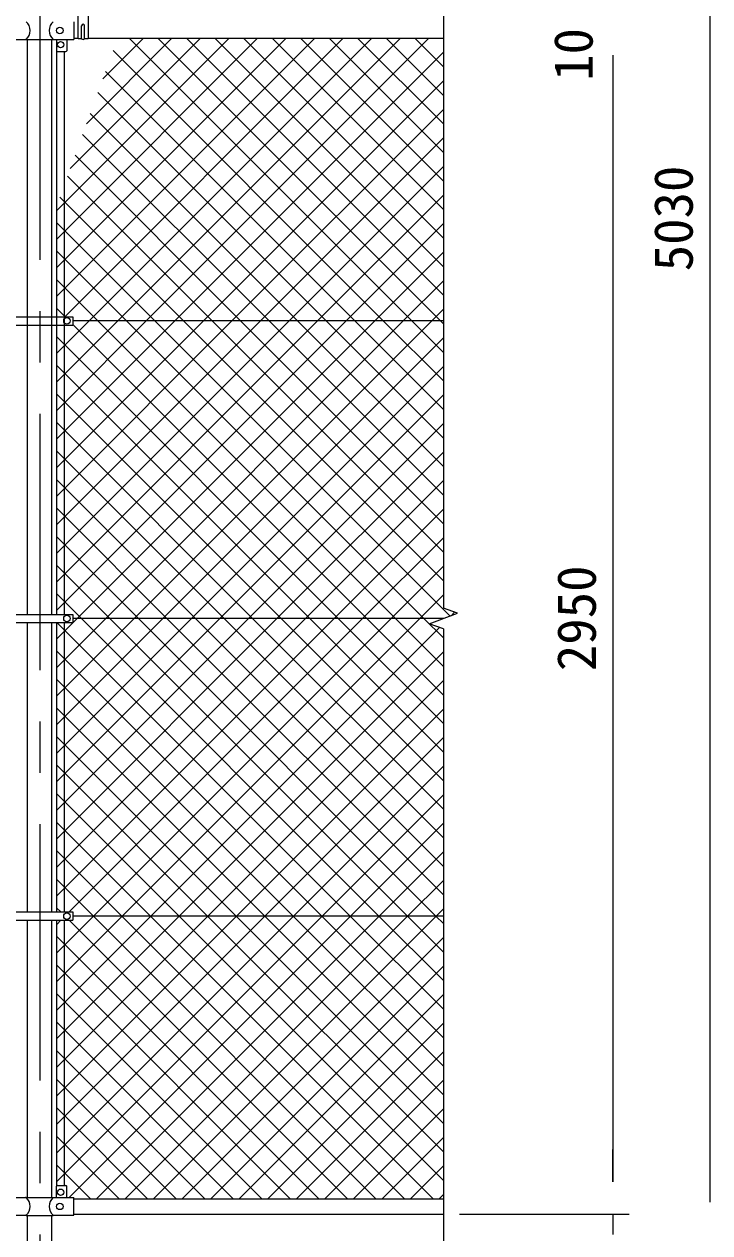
# Model space of a CAD drawing. Units: millimetres, scale not verified. Extents: x -8400 to 8400, y -5940 to 5940.
# Drawn here: x -4432 to -2734, y -1906 to 1087 of the extents above; entities that cross this region are included whole.
import ezdxf
from ezdxf.enums import TextEntityAlignment as Align

# ---------------------------------------------------------------- set-up
doc = ezdxf.new("R2010")
doc.units = ezdxf.units.MM
doc.header["$LTSCALE"] = 20
doc.linetypes.add('USER1', pattern=[50.8, 31.75, -6.35, 6.35, -6.35])
for name, color, linetype, lineweight in [('0-1_D-STR1', 1, 'Continuous', 25), ('0-4_D-BMK', 2, 'USER1', 13), ('0-5_D-STR-DIM', 7, 'Continuous', 13), ('0-8_D-STR3', 3, 'Continuous', 13), ('0-B_D-STR2', 7, 'Continuous', 13)]:
    doc.layers.add(name, color=color, linetype=linetype, lineweight=lineweight)
doc.styles.add('ＭＳ ゴシック', font='')
doc.styles.get('ＭＳ ゴシック').set_extended_font_data('MS Gothic')

msp = doc.modelspace()

# ---------------------------------------------------------------- linework, layer by layer
at = {"layer": '0-1_D-STR1'}
for p, q in [((-4424.31, -374.7), (-4424.31, 1048.4)), ((-4363.81, -374.7), (-4363.81, 1048.4)), ((-4309.06, 1051.9), (-4299.06, 1051.9)), ((-4274.06, 1051.9), (-3394.06, 1051.9)), ((-4424.31, -1111.7), (-4424.31, -395.3)), ((-4363.81, -1111.7), (-4363.81, -395.3)), ((-4424.31, -1818.4), (-4424.31, -1132.3)), ((-4363.81, -1818.4), (-4363.81, -1132.3)), ((-4309.06, -1821.9), (-3394.06, -1821.9)), ((-4363.81, -2580), (-4363.81, -1863.4)), ((-4309.06, -1860), (-3394.06, -1860))]:
    msp.add_line(p, q, dxfattribs=at)
msp.add_lwpolyline([(-4363.81, -2580), (-4424.31, -2580), (-4424.31, -1863.4)], dxfattribs=at)
at = {"layer": '0-4_D-BMK'}
msp.add_line((-4394.06, 3170), (-4394.06, -2630), dxfattribs=at)
at = {"layer": '0-5_D-STR-DIM'}
for p, q in [((-2734.06, 3040), (-2734.06, -1830)), ((-3394.06, 2084.35), (-3394.06, -359.35)), ((-2974.06, 1010), (-2974.06, -1780)), ((-2974.06, 1010), (-2974.06, 930)), ((-3429.3, -397.83), (-3358.82, -372.17)), ((-3358.82, -372.17), (-3394.06, -359.35)), ((-3394.06, -410.65), (-3429.3, -397.83)), ((-3394.06, -410.65), (-3394.06, -2000)), ((-2974.06, -1780), (-2974.06, -1700)), ((-3354.06, -1860), (-2934.06, -1860)), ((-3354.06, -1860), (-2934.06, -1860)), ((-2974.06, -1860), (-2974.06, -1910))]:
    msp.add_line(p, q, dxfattribs=at)
at = {"layer": '0-8_D-STR3'}
for p, q in [((-4309.06, 1092.9), (-4309.06, 1048.9)), ((-4290.06, 1050.11), (-4290.06, 1083)), ((-4283.06, 1050.11), (-4283.06, 1083)), ((-4479.06, 1048.9), (-4427.86, 1048.9)), ((-4427.86, 1048.4), (-4428.86, 1048.9)), ((-4427.86, 1048.4), (-4360.26, 1048.4)), ((-4360.26, 1048.4), (-4359.26, 1048.9)), ((-4360.26, 1048.9), (-4309.06, 1048.9)), ((-4352.06, 1048.9), (-4352.06, 1020.9)), ((-4327.06, 1048.9), (-4327.06, 1020.9)), ((-4351.56, -374.7), (-4351.56, 1019.58)), ((-4350.06, 1018.9), (-4329.06, 1018.9)), ((-4332.56, -374.7), (-4332.56, 1018.9)), ((-4476.56, 362.3), (-4311.56, 362.3)), ((-4311.56, 362.3), (-4311.56, 341.7)), ((-4476.56, 341.7), (-4311.56, 341.7)), ((-3394.06, 352), (-4311.56, 352)), ((-4476.56, -374.7), (-4311.56, -374.7)), ((-4311.56, -374.7), (-4311.56, -395.3)), ((-3394.06, -385), (-4311.56, -385)), ((-4476.56, -395.3), (-4311.56, -395.3)), ((-4351.56, -1111.7), (-4351.56, -395.3)), ((-4332.56, -1111.7), (-4332.56, -395.3)), ((-4476.56, -1111.7), (-4311.56, -1111.7)), ((-4476.56, -1132.3), (-4311.56, -1132.3)), ((-4351.56, -1789.58), (-4351.56, -1132.3)), ((-4332.56, -1788.9), (-4332.56, -1132.3)), ((-4311.56, -1111.7), (-4311.56, -1132.3)), ((-3394.06, -1122), (-4311.56, -1122)), ((-4352.06, -1818.9), (-4352.06, -1790.9)), ((-4350.06, -1788.9), (-4329.06, -1788.9)), ((-4327.06, -1818.9), (-4327.06, -1790.9)), ((-4479.06, -1818.9), (-4427.86, -1818.9)), ((-4427.86, -1818.4), (-4428.86, -1818.9)), ((-4427.86, -1818.4), (-4360.26, -1818.4)), ((-4360.26, -1818.4), (-4359.26, -1818.9)), ((-4360.26, -1818.9), (-4309.06, -1818.9)), ((-4309.06, -1862.9), (-4309.06, -1818.9)), ((-4479.06, -1862.9), (-4427.86, -1862.9)), ((-4427.86, -1863.4), (-4428.86, -1862.9)), ((-4360.26, -1862.9), (-4309.06, -1862.9))]:
    msp.add_line(p, q, dxfattribs=at)
for points in [[(-4290.06, 1050.11), (-4299.06, 1050.11), (-4299.06, 1139.37)], [(-4283.06, 1139.37), (-4274.06, 1139.37), (-4274.06, 1050.11), (-4283.06, 1050.11)], [(-4427.86, -1863.4), (-4360.26, -1863.4), (-4359.26, -1862.9)]]:
    msp.add_lwpolyline(points, dxfattribs=at)
for centre in [(-4344.06, 1070.9), (-4342.06, 1035.9), (-4326.56, 352), (-4326.56, -385), (-4326.56, -1122), (-4342.06, -1805.9), (-4344.06, -1840.9)]:
    msp.add_circle(centre, 8, dxfattribs=at)
for centre, radius, start, end in [((-4446.45, 1070.9), 28.8, 310.19176, 49.80824), ((-4341.68, 1070.9), 28.8, 130.19176, 229.80824), ((-4286.56, 1083), 3.5, 0, 180), ((-4286.56, 1055.74), 6.62, 238.10921, 301.89079), ((-4350.06, 1020.9), 2, 180, 270), ((-4329.06, 1020.9), 2, 270, 0), ((-4350.06, -1790.9), 2, 90, 180), ((-4329.06, -1790.9), 2, 0, 90), ((-4446.45, -1840.9), 28.8, 310.19176, 49.80824), ((-4341.68, -1840.9), 28.8, 130.19176, 229.80824)]:
    msp.add_arc(centre, radius, start, end, dxfattribs=at)
at = {"layer": '0-B_D-STR2'}
for p, q in [((-4332.56, 644.27), (-3924.93, 1051.9)), ((-4332.56, 573.56), (-3854.22, 1051.9)), ((-4331.69, 362.3), (-3642.09, 1051.9)), ((-4318.4, 729.14), (-3995.64, 1051.9)), ((-4277.93, 840.32), (-4066.35, 1051.9)), ((-4271.28, 352), (-3571.38, 1051.9)), ((-4237.47, 951.49), (-4137.06, 1051.9)), ((-4200.57, 352), (-3500.67, 1051.9)), ((-3472.2, 352), (-4172.1, 1051.9)), ((-4129.86, 352), (-3429.96, 1051.9)), ((-3401.49, 352), (-4101.39, 1051.9)), ((-3394.06, 415.28), (-4030.68, 1051.9)), ((-3394.06, 486), (-3959.97, 1051.9)), ((-3394.06, 556.71), (-3889.26, 1051.9)), ((-3394.06, 627.42), (-3818.55, 1051.9)), ((-3394.06, 698.13), (-3747.84, 1051.9)), ((-3394.06, 768.84), (-3677.13, 1051.9)), ((-3394.06, 839.55), (-3606.41, 1051.9)), ((-3394.06, 910.26), (-3535.7, 1051.9)), ((-3394.06, 980.97), (-3464.99, 1051.9)), ((-3394.06, 1051.68), (-3394.28, 1051.9)), ((-3542.91, 352), (-4212.1, 1021.19)), ((-4059.14, 352), (-3394.06, 1017.08)), ((-3613.62, 352), (-4230.97, 969.35)), ((-3988.43, 352), (-3394.06, 946.37)), ((-3684.33, 352), (-4249.84, 917.51)), ((-3917.72, 352), (-3394.06, 875.66)), ((-3755.04, 352), (-4268.71, 865.66)), ((-3825.75, 352), (-4287.58, 813.82)), ((-3847.01, 352), (-3394.06, 804.95)), ((-3896.46, 352), (-4306.45, 761.98)), ((-3776.3, 352), (-3394.06, 734.24)), ((-3967.17, 352), (-4325.31, 710.14)), ((-4351.56, 625.27), (-4332.56, 644.27)), ((-4351.56, 554.56), (-4332.56, 573.56)), ((-4332.56, 505.26), (-4351.56, 524.26)), ((-4179.31, 352), (-4332.56, 505.26)), ((-4332.56, 434.55), (-4351.56, 453.55)), ((-3493.46, 352), (-3394.06, 451.4)), ((-4250.02, 352), (-4332.56, 434.55)), ((-3422.75, 352), (-3394.06, 380.68)), ((-4332.56, 290.71), (-4271.28, 352)), ((-4332.56, 220), (-4200.57, 352)), ((-4332.56, 149.29), (-4129.86, 352)), ((-4332.56, 78.58), (-4059.14, 352)), ((-4332.56, 7.87), (-3988.43, 352)), ((-4332.56, -62.84), (-3917.72, 352)), ((-4332.56, -133.55), (-3847.01, 352)), ((-4332.56, -204.26), (-3776.3, 352)), ((-3513.02, -385), (-4250.02, 352)), ((-4230.46, -385), (-3493.46, 352)), ((-3442.31, -385), (-4179.31, 352)), ((-4159.75, -385), (-3422.75, 352)), ((-3394.06, -221.11), (-3967.17, 352)), ((-3394.06, -150.4), (-3896.46, 352)), ((-3394.06, -79.69), (-3825.75, 352)), ((-3394.06, -8.98), (-3755.04, 352)), ((-3394.06, 61.73), (-3684.33, 352)), ((-3394.06, 132.44), (-3613.62, 352)), ((-3394.06, 203.15), (-3542.91, 352)), ((-3394.06, 273.86), (-3472.2, 352)), ((-3394.06, 344.57), (-3401.49, 352)), ((-4089.04, -385), (-3394.06, 309.97)), ((-4351.56, 271.71), (-4332.56, 290.71)), ((-4351.56, 201), (-4332.56, 220)), ((-4018.33, -385), (-3394.06, 239.26)), ((-4332.56, 151.7), (-4351.56, 170.7)), ((-3795.86, -385), (-4332.56, 151.7)), ((-3947.62, -385), (-3394.06, 168.55)), ((-4351.56, 130.29), (-4332.56, 149.29)), ((-4332.56, 80.99), (-4351.56, 99.99)), ((-3876.91, -385), (-3394.06, 97.84)), ((-4351.56, 59.58), (-4332.56, 78.58)), ((-3866.57, -385), (-4332.56, 80.99)), ((-4332.56, 10.28), (-4351.56, 29.28)), ((-4351.56, -11.13), (-4332.56, 7.87)), ((-3937.28, -385), (-4332.56, 10.28)), ((-4332.56, -60.43), (-4351.56, -41.43)), ((-4351.56, -81.84), (-4332.56, -62.84)), ((-4007.99, -385), (-4332.56, -60.43)), ((-4332.56, -131.14), (-4351.56, -112.14)), ((-4351.56, -152.55), (-4332.56, -133.55)), ((-4078.7, -385), (-4332.56, -131.14)), ((-4332.56, -201.85), (-4351.56, -182.85)), ((-4351.56, -223.26), (-4332.56, -204.26)), ((-4149.41, -385), (-4332.56, -201.85)), ((-4332.56, -272.56), (-4351.56, -253.56)), ((-3523.35, -385), (-3394.06, -255.71)), ((-4220.12, -385), (-4332.56, -272.56)), ((-4332.56, -343.27), (-4351.56, -324.27)), ((-3452.64, -385), (-3394.06, -326.42)), ((-4290.83, -385), (-4332.56, -343.27)), ((-4332.56, -487.1), (-4230.46, -385)), ((-4332.56, -557.82), (-4159.75, -385)), ((-4332.56, -628.53), (-4089.04, -385)), ((-4332.56, -699.24), (-4018.33, -385)), ((-4332.56, -769.95), (-3947.62, -385)), ((-4332.56, -840.66), (-3876.91, -385)), ((-3553.83, -1122), (-4290.83, -385)), ((-4260.35, -1122), (-3523.35, -385)), ((-3483.12, -1122), (-4220.12, -385)), ((-4189.64, -1122), (-3452.64, -385)), ((-3412.41, -1122), (-4149.41, -385)), ((-3394.06, -1069.64), (-4078.7, -385)), ((-3394.06, -998.93), (-4007.99, -385)), ((-3394.06, -928.22), (-3937.28, -385)), ((-3394.06, -857.51), (-3866.57, -385)), ((-3394.06, -786.8), (-3795.86, -385)), ((-3394.06, -503.95), (-3513.02, -385)), ((-3394.06, -433.24), (-3442.31, -385)), ((-3374.99, -378.06), (-3366.36, -369.43)), ((-4048.22, -1122), (-3394.06, -467.84)), ((-4351.56, -506.1), (-4332.56, -487.1)), ((-4332.56, -555.4), (-4351.56, -536.4)), ((-3977.51, -1122), (-3394.06, -538.55)), ((-4351.56, -576.82), (-4332.56, -557.82)), ((-3765.97, -1122), (-4332.56, -555.4)), ((-4332.56, -626.11), (-4351.56, -607.11)), ((-3836.68, -1122), (-4332.56, -626.11)), ((-3906.8, -1122), (-3394.06, -609.26)), ((-4351.56, -647.53), (-4332.56, -628.53)), ((-4332.56, -696.82), (-4351.56, -677.82)), ((-3836.09, -1122), (-3394.06, -679.98)), ((-4351.56, -718.24), (-4332.56, -699.24)), ((-3907.39, -1122), (-4332.56, -696.82)), ((-4332.56, -767.54), (-4351.56, -748.54)), ((-4351.56, -788.95), (-4332.56, -769.95)), ((-3978.1, -1122), (-4332.56, -767.54)), ((-4351.56, -859.66), (-4332.56, -840.66)), ((-4332.56, -908.96), (-4351.56, -889.96)), ((-4119.52, -1122), (-4332.56, -908.96)), ((-4332.56, -979.67), (-4351.56, -960.67)), ((-4190.23, -1122), (-4332.56, -979.67)), ((-3553.25, -1122), (-3394.06, -962.82)), ((-4332.56, -1050.38), (-4351.56, -1031.38)), ((-3482.54, -1122), (-3394.06, -1033.53)), ((-4260.94, -1122), (-4332.56, -1050.38)), ((-4341.95, -1111.7), (-4351.56, -1102.09)), ((-3411.82, -1122), (-3394.06, -1104.24)), ((-4351.56, -1142.5), (-4341.36, -1132.3)), ((-4332.56, -1194.21), (-4260.35, -1122)), ((-4332.56, -1264.92), (-4189.64, -1122)), ((-4332.56, -1406.34), (-4048.22, -1122)), ((-4332.56, -1477.05), (-3977.51, -1122)), ((-4332.56, -1547.76), (-3906.8, -1122)), ((-4332.56, -1618.48), (-3836.09, -1122)), ((-3631.75, -1821.9), (-4321.35, -1132.3)), ((-3561.04, -1821.9), (-4260.94, -1122)), ((-4253.15, -1821.9), (-3553.25, -1122)), ((-3490.33, -1821.9), (-4190.23, -1122)), ((-4182.44, -1821.9), (-3482.54, -1122)), ((-3419.62, -1821.9), (-4119.52, -1122)), ((-4111.72, -1821.9), (-3411.82, -1122)), ((-3394.06, -1706.04), (-3978.1, -1122)), ((-3394.06, -1635.32), (-3907.39, -1122)), ((-3394.06, -1564.61), (-3836.68, -1122)), ((-3394.06, -1493.9), (-3765.97, -1122)), ((-3394.06, -1281.77), (-3553.83, -1122)), ((-3394.06, -1211.06), (-3483.12, -1122)), ((-3394.06, -1140.35), (-3412.41, -1122)), ((-4351.56, -1213.21), (-4332.56, -1194.21)), ((-4041.01, -1821.9), (-3394.06, -1174.95)), ((-3970.3, -1821.9), (-3394.06, -1245.66)), ((-4351.56, -1283.92), (-4332.56, -1264.92)), ((-4332.56, -1333.22), (-4351.56, -1314.22)), ((-3899.59, -1821.9), (-3394.06, -1316.37)), ((-3843.88, -1821.9), (-4332.56, -1333.22)), ((-4332.56, -1403.93), (-4351.56, -1384.93)), ((-4351.56, -1425.34), (-4332.56, -1406.34)), ((-3914.6, -1821.9), (-4332.56, -1403.93)), ((-3828.88, -1821.9), (-3394.06, -1387.08)), ((-4332.56, -1474.64), (-4351.56, -1455.64)), ((-3758.17, -1821.9), (-3394.06, -1457.79)), ((-4351.56, -1496.05), (-4332.56, -1477.05)), ((-3985.31, -1821.9), (-4332.56, -1474.64)), ((-4332.56, -1545.35), (-4351.56, -1526.35)), ((-4351.56, -1566.76), (-4332.56, -1547.76)), ((-4056.02, -1821.9), (-4332.56, -1545.35)), ((-3687.46, -1821.9), (-3394.06, -1528.5)), ((-4332.56, -1616.06), (-4351.56, -1597.06)), ((-4126.73, -1821.9), (-4332.56, -1616.06)), ((-3616.75, -1821.9), (-3394.06, -1599.21)), ((-4351.56, -1637.48), (-4332.56, -1618.48)), ((-4332.56, -1686.77), (-4351.56, -1667.77)), ((-3546.04, -1821.9), (-3394.06, -1669.92)), ((-4197.44, -1821.9), (-4332.56, -1686.77)), ((-4332.56, -1757.48), (-4351.56, -1738.48)), ((-4268.15, -1821.9), (-4332.56, -1757.48)), ((-3475.33, -1821.9), (-3394.06, -1740.64)), ((-3404.62, -1821.9), (-3394.06, -1811.35))]:
    msp.add_line(p, q, dxfattribs=at)
for points in [[(-4351.56, 483.85), (-4332.56, 502.85), (-3783.51, 1051.9)], [(-4351.56, 413.13), (-4332.56, 432.13), (-3712.8, 1051.9)], [(-4351.56, -293.97), (-4332.56, -274.97), (-3705.59, 352), (-3394.06, 663.53)], [(-3394.06, -291.82), (-4037.89, 352), (-4332.56, 646.68), (-4344.18, 658.3)], [(-3377.59, -379), (-4108.6, 352), (-4332.56, 575.97), (-4351.56, 594.97)], [(-4351.56, -364.68), (-4332.56, -345.68), (-3634.88, 352), (-3394.06, 592.82)], [(-4351.56, -435.39), (-4332.56, -416.39), (-4301.17, -385), (-3564.17, 352), (-3394.06, 522.11)], [(-4331.03, 362.3), (-4332.56, 363.84), (-4351.56, 382.84)], [(-3394.06, -574.66), (-3583.73, -385), (-4311.56, 342.84)], [(-3394.06, -645.38), (-3654.44, -385), (-4332.56, 293.12), (-4351.56, 312.12)], [(-3394.06, -716.09), (-3725.15, -385), (-4332.56, 222.41), (-4351.56, 241.41)], [(-4351.56, -930.37), (-4332.56, -911.37), (-3806.2, -385), (-3394.06, 27.13)], [(-4351.56, -1001.08), (-4332.56, -982.08), (-3735.48, -385), (-3394.06, -43.58)], [(-4351.56, -1071.79), (-4332.56, -1052.79), (-3664.77, -385), (-3394.06, -114.29)], [(-4320.76, -1111.7), (-3594.06, -385), (-3394.06, -185)], [(-4351.56, -1354.63), (-4332.56, -1335.63), (-4118.93, -1122), (-3403.98, -407.04)], [(-3394.06, -1352.48), (-3624.55, -1122), (-4332.56, -413.98), (-4351.25, -395.3)], [(-3394.06, -1423.19), (-3695.26, -1122), (-4332.56, -484.69), (-4351.56, -465.69)], [(-4351.56, -1708.19), (-4332.56, -1689.19), (-3765.38, -1122), (-3394.06, -750.69)], [(-3394.06, -1776.75), (-4048.81, -1122), (-4332.56, -838.25), (-4351.56, -819.25)], [(-4351.56, -1778.9), (-4332.56, -1759.9), (-3694.67, -1122), (-3394.06, -821.4)], [(-4320.86, -1818.9), (-3623.96, -1122), (-3394.06, -892.11)], [(-3702.46, -1821.9), (-4332.56, -1191.8), (-4351.56, -1172.8)], [(-3773.17, -1821.9), (-4332.56, -1262.51), (-4351.56, -1243.51)]]:
    msp.add_lwpolyline(points, dxfattribs=at)

# ---------------------------------------------------------------- texts
at = {"layer": '0-5_D-STR-DIM', "style": 'ＭＳ ゴシック'}
for s, p in [('10', (-2995.42, 946.28)), ('5030', (-2747.56, 474.75)), ('2950', (-2987.56, -515.5))]:
    msp.add_text(s, height=96.19, rotation=90, dxfattribs=at).set_placement(p, align=Align.BOTTOM_LEFT)

doc.saveas('drawing.dxf')
